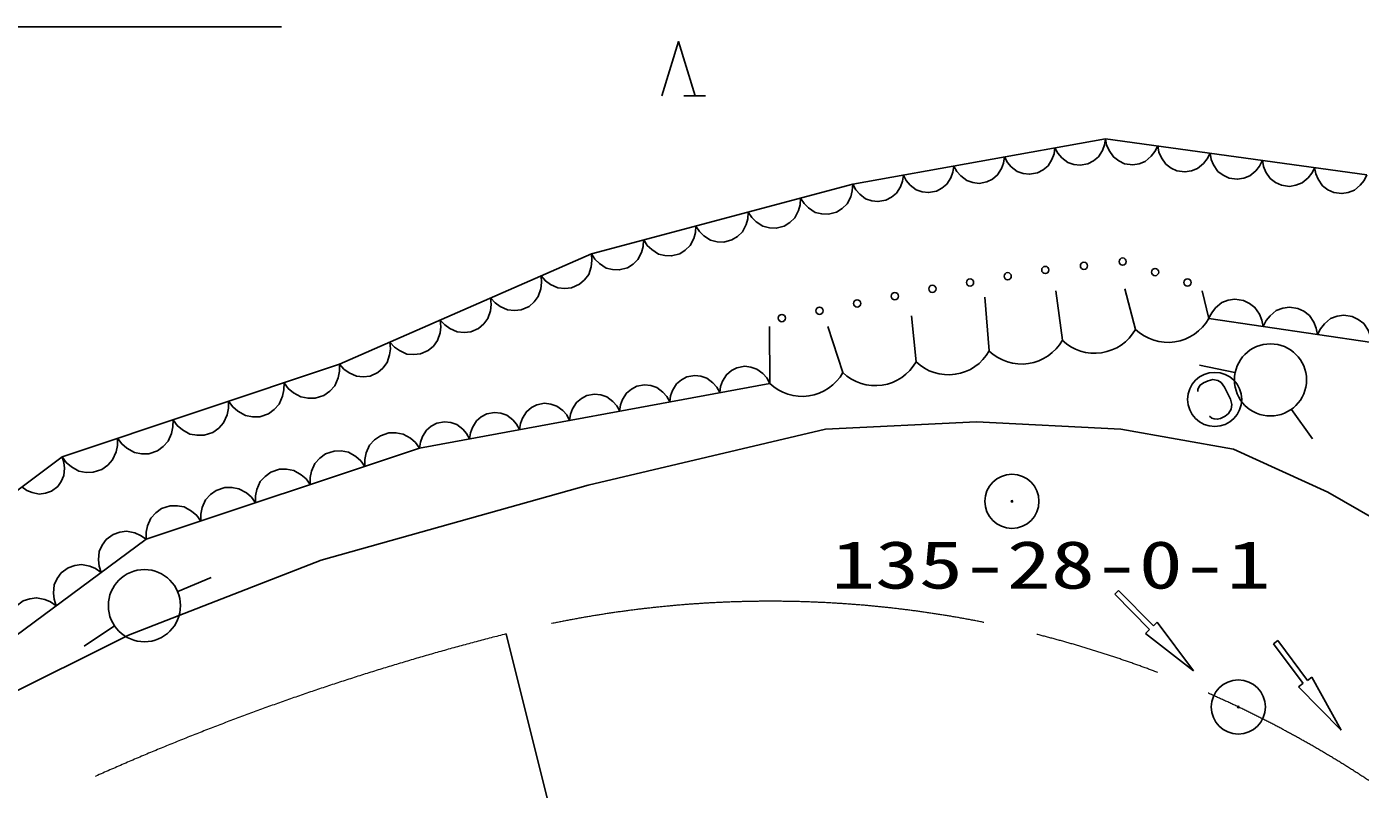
# Model space of a CAD drawing. Units: millimetres, scale not verified. Extents: x 40000 to 680000, y 20000 to 380000.
# Drawn here: x 137604 to 174383, y 305572 to 326602 of the extents above; entities that cross this region are included whole.
import ezdxf
from ezdxf.enums import TextEntityAlignment as Align

# ---------------------------------------------------------------- set-up
doc = ezdxf.new("R2010")
doc.units = ezdxf.units.MM
doc.header["$LTSCALE"] = 1000
doc.linetypes.add('CHAIN', pattern=[18.5, 12, -1.5, 3.5, -1.5])
for name, color, linetype, lineweight in [('M-BGD', 7, 'Continuous', 25), ('M-BMK', 2, 'CHAIN', 13), ('M-BMK-SRVR', 3, 'Continuous', 25)]:
    doc.layers.add(name, color=color, linetype=linetype, lineweight=lineweight)
doc.layers.add('M-BGD-HTXT', color=7, linetype='Continuous')
doc.styles.add('ＭＳ ゴシック', font='')
doc.styles.get('ＭＳ ゴシック').set_extended_font_data('MS Gothic')

# ---------------------------------------------------------------- blocks, each defined once
blk = doc.blocks.new('BUHIN1')
at = {"color": 7, "linetype": 'Continuous', "lineweight": 25}
for radius in [746, 22.5]:
    blk.add_circle((0, 0), radius, dxfattribs=at)
blk = doc.blocks.new('BUHIN2')
at = {"color": 3, "linetype": 'Continuous', "lineweight": 25}
for radius in [746, 22.5]:
    blk.add_circle((0, 0), radius, dxfattribs=at)
blk = doc.blocks.new('BUHIN150')
at = {"color": 7, "linetype": 'Continuous', "lineweight": 25}
blk.add_lwpolyline([(-530, -449), (-387, -537), (-236, -587), (-34, -616), (137, -581), (295, -515), (459, -376), (550, -231), (613, -68), (617, 136), (591, 291), (530, 449)], dxfattribs=at)
blk = doc.blocks.new('BUHIN151')
at = {"color": 7, "linetype": 'Continuous', "lineweight": 25}
blk.add_lwpolyline([(-749, -300), (-624, -450), (-475, -560), (-263, -666), (-63, -690), (136, -676), (368, -583), (522, -456), (650, -300), (730, -77), (758, 104), (749, 300)], dxfattribs=at)
blk = doc.blocks.new('BUHIN152')
at = {"color": 7, "linetype": 'Continuous', "lineweight": 25}
blk.add_lwpolyline([(-675, -345), (-545, -474), (-397, -564), (-190, -646), (0, -651), (185, -621), (394, -514), (527, -382), (634, -225), (690, -10), (701, 162), (675, 345)], dxfattribs=at)
blk = doc.blocks.new('BUHIN153')
at = {"color": 7, "linetype": 'Continuous', "lineweight": 25}
blk.add_lwpolyline([(-708, -234), (-601, -379), (-471, -489), (-281, -600), (-97, -633), (87, -631), (306, -559), (455, -451), (583, -314), (670, -113), (706, 52), (708, 234)], dxfattribs=at)
blk = doc.blocks.new('BUHIN154')
at = {"color": 7, "linetype": 'Continuous', "lineweight": 25}
blk.add_lwpolyline([(-688, -166), (-598, -312), (-483, -427), (-312, -546), (-141, -592), (33, -604), (247, -552), (396, -462), (527, -342), (625, -159), (672, -5), (688, 166)], dxfattribs=at)
blk = doc.blocks.new('BUHIN155')
at = {"color": 7, "linetype": 'Continuous', "lineweight": 25}
blk.add_lwpolyline([(-726, 57), (-684, -115), (-608, -263), (-479, -433), (-326, -533), (-160, -601), (65, -618), (240, -577), (406, -503), (560, -354), (655, -219), (726, -57)], dxfattribs=at)
blk = doc.blocks.new('BUHIN157')
at = {"color": 7, "linetype": 'Continuous', "lineweight": 25}
blk.add_lwpolyline([(755, -66), (713, 113), (636, 268), (503, 447), (345, 552), (172, 624), (-62, 644), (-244, 603), (-418, 527), (-580, 374), (-679, 234), (-755, 66)], dxfattribs=at)
blk = doc.blocks.new('BUHIN158')
at = {"color": 7, "linetype": 'Continuous', "lineweight": 25}
blk.add_lwpolyline([(681, 168), (591, 312), (477, 425), (307, 542), (137, 587), (-36, 598), (-247, 546), (-394, 456), (-524, 337), (-620, 154), (-665, 2), (-681, -168)], dxfattribs=at)
blk = doc.blocks.new('BUHIN159')
at = {"color": 7, "linetype": 'Continuous', "lineweight": 25}
blk.add_lwpolyline([(738, 295), (615, 443), (469, 551), (260, 656), (62, 680), (-134, 666), (-362, 574), (-514, 449), (-641, 296), (-720, 76), (-747, -102), (-738, -295)], dxfattribs=at)
blk = doc.blocks.new('BUHIN160')
at = {"color": 7, "linetype": 'Continuous', "lineweight": 25}
blk.add_lwpolyline([(592, 494), (434, 594), (267, 650), (42, 684), (-147, 646), (-323, 574), (-507, 421), (-609, 260), (-680, 81), (-687, -146), (-659, -319), (-592, -494)], dxfattribs=at)
blk = doc.blocks.new('BUHIN380')
at = {"color": 7, "linetype": 'Continuous', "lineweight": 25}
blk.add_circle((0, 0), 995, dxfattribs=at)
blk = doc.blocks.new('BUHIN387')
at = {"color": 7, "linetype": 'Continuous', "lineweight": 25}
blk.add_circle((0, 0), 99.5, dxfattribs=at)
blk = doc.blocks.new('BUHIN388')
at = {"color": 7, "linetype": 'Continuous', "lineweight": 25}
blk.add_circle((0, 0), 99.5, dxfattribs=at)
blk = doc.blocks.new('BUHIN389')
at = {"color": 7, "linetype": 'Continuous', "lineweight": 25}
blk.add_circle((0, 0), 99.5, dxfattribs=at)
blk = doc.blocks.new('BUHIN390')
at = {"color": 7, "linetype": 'Continuous', "lineweight": 25}
blk.add_circle((0, 0), 99.5, dxfattribs=at)
blk = doc.blocks.new('BUHIN337')
at = {"color": 7, "linetype": 'Continuous', "lineweight": 25}
blk.add_line((190, -736), (789, -701), dxfattribs=at)
blk.add_lwpolyline([(-413, -772), (-44, 749), (501, -718)], dxfattribs=at)

msp = doc.modelspace()

# ---------------------------------------------------------------- linework, layer by layer
at = {"layer": 'M-BGD'}
for p, q in [((115441, 326602), (144629, 326602)), ((160387, 322256), (167356, 323513)), ((167356, 323513), (174566, 322521)), ((153177, 320338), (160387, 322256)), ((146232, 317296), (153177, 320338)), ((166166, 317957), (165984, 319316)), ((168183, 318255), (167887, 319374)), ((170201, 318552), (170020, 319316)), ((164148, 317659), (164024, 319143)), ((162131, 317362), (162006, 318625)), ((174698, 317891), (170201, 318552)), ((158096, 316766), (158085, 318336)), ((160114, 317064), (159700, 318336)), ((138579, 314742), (146232, 317296)), ((170926, 317065), (169947, 317268)), ((158096, 316766), (148439, 314981)), ((172486, 316048), (173066, 315234)), ((163802, 315707), (159637, 315499)), ((167775, 315503), (163802, 315707)), ((159637, 315499), (153093, 313957)), ((170885, 314954), (167775, 315503)), ((148439, 314981), (140899, 312467)), ((173484, 313770), (170885, 314954)), ((133023, 310575), (138579, 314742)), ((153093, 313957), (145727, 311888)), ((176090, 312271), (173484, 313770)), ((140899, 312467), (126007, 301459)), ((145727, 311888), (140412, 309822)), ((141772, 311027), (142692, 311417)), ((167718, 311057), (167611, 310952)), ((167611, 310952), (168569, 309976)), ((168676, 310081), (167718, 311057)), ((140022, 310078), (139193, 309518)), ((168783, 310186), (168676, 310081)), ((169785, 308843), (168783, 310186)), ((140412, 309822), (135380, 307318)), ((158139, 280738), (150824, 309857)), ((168566, 309978), (168459, 309873)), ((168459, 309873), (169785, 308843)), ((172107, 309674), (171987, 309584)), ((171987, 309584), (172805, 308488)), ((172925, 308577), (172107, 309674)), ((173045, 308667), (172925, 308577)), ((173858, 307202), (173045, 308667)), ((172802, 308491), (172682, 308401)), ((172682, 308401), (173858, 307202))]:
    msp.add_line(p, q, dxfattribs=at)
msp.add_lwpolyline([(170228, 315859), (170286, 315808), (170356, 315784), (170438, 315778), (170526, 315796), (170657, 315860), (170751, 315932), (170823, 316059), (170841, 316184), (170801, 316332), (170640, 316662), (170543, 316790), (170452, 316850), (170319, 316873), (170185, 316840), (170057, 316777), (169964, 316719), (169929, 316664), (169903, 316597), (169906, 316540)], dxfattribs=at)
msp.add_circle((170367, 316324), 746, dxfattribs=at)
for centre in [(169077, 319185), (167059, 318887), (165042, 318589), (163024, 318292), (158990, 317696), (161007, 317994)]:
    msp.add_arc(centre, 1290, 226.1484, 330.6375, dxfattribs=at)
at = {"layer": 'M-BMK'}
for centre, radius, start, end in [((158120, 280757), 30000, 43.3681, 104.0756), ((168007, 241998), 70000, 104.20975, 126.43814)]:
    msp.add_arc(centre, radius, start, end, dxfattribs=at)

# ---------------------------------------------------------------- block references
at = {"layer": 'M-BGD', "rotation": 356.62464}
for name, p in [('BUHIN337', (155582, 325442)), ('BUHIN154', (165265, 323136)), ('BUHIN154', (166659, 323387)), ('BUHIN155', (168077, 323414)), ('BUHIN155', (169519, 323216)), ('BUHIN154', (163872, 322885)), ('BUHIN155', (170961, 323017)), ('BUHIN154', (161084, 322382)), ('BUHIN154', (162478, 322633)), ('BUHIN155', (172403, 322819)), ('BUHIN155', (173845, 322620)), ('BUHIN153', (159666, 322065)), ('BUHIN153', (158224, 321681)), ('BUHIN153', (156782, 321297)), ('BUHIN153', (155340, 320914)), ('BUHIN153', (153898, 320530)), ('BUHIN152', (152483, 320034)), ('BUHIN388', (165696, 319893)), ('BUHIN389', (166762, 320008)), ('BUHIN389', (167829, 320124)), ('BUHIN152', (151094, 319425)), ('BUHIN388', (163620, 319547)), ('BUHIN388', (164658, 319720)), ('BUHIN390', (168723, 319835)), ('BUHIN390', (169616, 319547)), ('BUHIN387', (161545, 319172)), ('BUHIN387', (162582, 319374)), ('BUHIN152', (149705, 318817)), ('BUHIN387', (160507, 318971)), ('BUHIN157', (170950, 318442)), ('BUHIN157', (172450, 318222)), ('BUHIN152', (148316, 318208)), ('BUHIN387', (158431, 318567)), ('BUHIN387', (159469, 318769)), ('BUHIN157', (173949, 318001)), ('BUHIN152', (146926, 317600)), ('BUHIN380', (171905, 316862)), ('BUHIN151', (145467, 317040)), ('BUHIN158', (157406, 316639)), ('BUHIN151', (143936, 316530)), ('BUHIN158', (154647, 316129)), ('BUHIN158', (156027, 316384)), ('BUHIN151', (142405, 316019)), ('BUHIN158', (153268, 315874)), ('BUHIN158', (150508, 315363)), ('BUHIN158', (151888, 315618)), ('BUHIN151', (140875, 315508)), ('BUHIN158', (149129, 315108)), ('BUHIN151', (139344, 314998)), ('BUHIN159', (147685, 314729)), ('BUHIN159', (146177, 314227)), ('BUHIN150', (138023, 314326)), ('BUHIN159', (144669, 313724)), ('BUHIN159', (143161, 313221)), ('BUHIN159', (141653, 312718)), ('BUHIN160', (140278, 312008)), ('BUHIN160', (139037, 311091)), ('BUHIN380', (140851, 310637)), ('BUHIN160', (137796, 310174)), ('BUHIN1', (171019, 307843))]:
    msp.add_blockref(name, p, dxfattribs=at)
at = {"layer": 'M-BMK-SRVR', "rotation": 356.62464}
msp.add_blockref('BUHIN2', (164775, 313514), dxfattribs=at)

# ---------------------------------------------------------------- texts
at = {"layer": 'M-BGD-HTXT', "style": 'ＭＳ ゴシック', "width": 1.35}
msp.add_text('135-28-0-1', height=1320, dxfattribs=at).set_placement((159789, 310711), align=Align.BOTTOM_LEFT)

doc.saveas('drawing.dxf')
